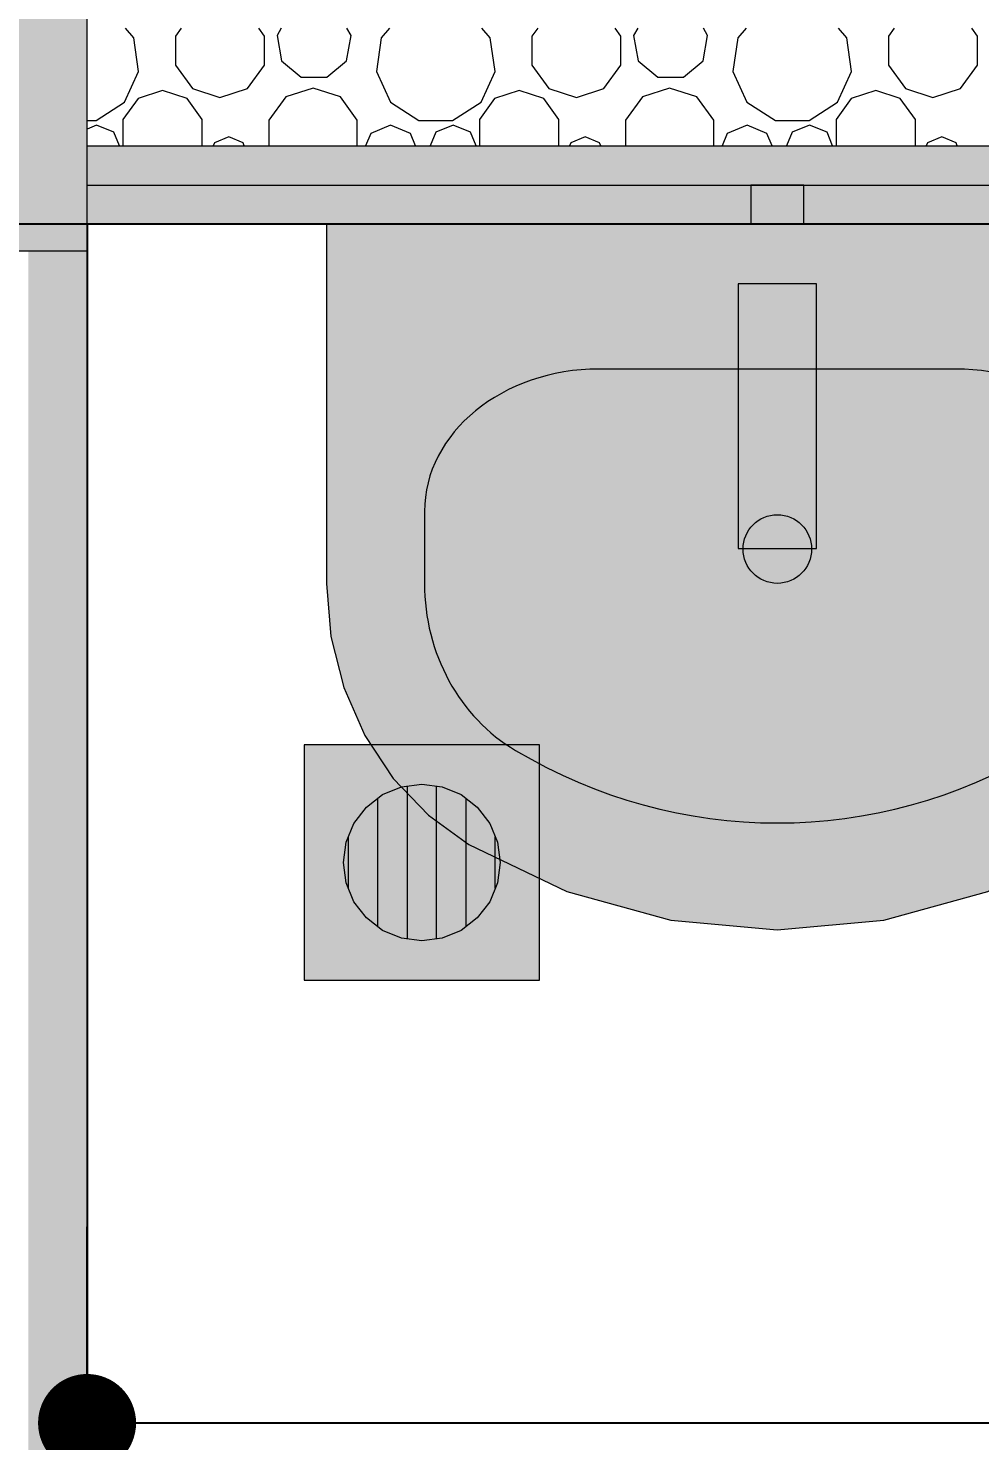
# Model space of a CAD drawing. Header units: metres. Extents: x -1783 to 21505, y -57 to 13660.
# Drawn here: x 13200.8 to 13249.4, y 12285.2 to 12357.2 of the extents above; entities that cross this region are included whole.
import ezdxf

# ---------------------------------------------------------------- set-up
doc = ezdxf.new("R2010")
doc.units = ezdxf.units.M
doc.header["$MEASUREMENT"] = 0
for name, color, linetype in [('Concreto moldado in loco_Pilares.IFC Model', 7, 'Continuous'), ('cotas', 7, 'Continuous'), ('COTAS EXECUTIVO.EXEC', 7, 'Continuous'), ('PAREDE CONSTRUIR', 7, 'Continuous')]:
    doc.layers.add(name, color=color, linetype=linetype)
for name, color, linetype, lineweight in [('Concreto moldado in loco_Pilares.IFC Model_Caneta_No__241', 7, 'Continuous', 13), ('Concreto moldado in loco_Pilares.IFC Model_Caneta_No__4', 7, 'Continuous', 20), ('LOUCAS-METAIS.ARQ_Caneta_No__96', 252, 'Continuous', 0), ('PAREDE CONSTRUIR_Caneta_No__241', 7, 'Continuous', 13), ('PAREDE CONSTRUIR_Caneta_No__96', 252, 'Continuous', 0), ('RALO_Caneta_No__96', 252, 'Continuous', 0)]:
    doc.layers.add(name, color=color, linetype=linetype, lineweight=lineweight)
doc.layers.add('LOUCAS-METAIS.ARQ_Caneta_No__18', color=7, linetype='Continuous', lineweight=0, true_color=0xdfdfdf)
doc.layers.add('RALO_Caneta_No__19', color=7, linetype='Continuous', lineweight=0, true_color=0xe9e9e9)
doc.styles.add('R80', font='romans.shx', dxfattribs={"height": 10})
doc.dimstyles.new('1-50', dxfattribs={"dimtxt": 10, "dimasz": 5, "dimexe": 10, "dimexo": 10, "dimgap": 3, "dimtad": 1, "dimdec": 1, "dimrnd": 1, "dimdsep": 46, "dimtxsty": 'R80', "dimblk": 'DOT', "dimcen": 0, "dimclrd": 252, "dimclre": 252, "dimclrt": 252, "dimadec": 0, "dimazin": 0, "dimtfac": 1, "dimtdec": 1, "dimtix": 1, "dimtmove": 2, "dimatfit": 3, "dimldrblk": 'DOT', "dimfxl": 1, "dimtolj": 1, "dimarcsym": 0})

# ---------------------------------------------------------------- blocks, each defined once
blk = doc.blocks.new('_Dot')
at = {"color": 0, "linetype": 'ByBlock', "lineweight": -2}
blk.add_line((-0.5, 0), (-1, 0), dxfattribs=at)
at = {"color": 0, "linetype": 'ByBlock', "const_width": 0.5}
blk.add_lwpolyline([(-0.25, 0, 1), (0.25, 0, 1)], format="xyb", close=True, dxfattribs=at)
blk = doc.blocks.new('*D7213')
at = {"layer": 'COTAS EXECUTIVO.EXEC', "color": 252, "lineweight": -2, "transparency": 16777216}
for p, q in [((14153.84122137245, 12347.24871889048), (13105.30963699668, 12347.24871889048)), ((13115.30963699668, 12342.24871889048), (13115.30963699668, 12106.3605889615)), ((13115.30963699668, 11866.25056980493), (13115.30963699668, 12074.64630324721)), ((13673.84122137239, 11861.25056980493), (13105.30963699668, 11861.25056980493))]:
    blk.add_line(p, q, dxfattribs=at)
at = {"layer": 'COTAS EXECUTIVO.EXEC', "color": 252, "lineweight": -2, "transparency": 16777216, "xscale": 5, "yscale": 5, "zscale": 5}
for p, rotation in [((13115.30963699668, 12347.24871889048), 90), ((13115.30963699668, 11861.25056980493), 270)]:
    blk.add_blockref('_Dot', p, dxfattribs=dict(at, rotation=rotation))
at = {"layer": 'COTAS EXECUTIVO.EXEC', "color": 252, "transparency": 16777216, "insert": (13115.30963699668, 12090.50344610436), "char_height": 10, "attachment_point": 5, "rotation": 90, "style": 'R80'}
blk.add_mtext('\\A1;486', dxfattribs=at)
blk = doc.blocks.new('*D7214')
at = {"layer": 'COTAS EXECUTIVO.EXEC', "color": 252, "lineweight": -2, "transparency": 16777216}
for p, q in [((13115.47348419995, 12366.24871889048), (13115.47348419995, 12371.24871889048)), ((14153.84122137245, 12361.24871889048), (13105.47348419995, 12361.24871889048)), ((13115.47348419995, 12347.24871889048), (13115.47348419995, 12361.24871889048)), ((14153.84122137245, 12347.24871889048), (13105.47348419995, 12347.24871889048)), ((13115.47348419995, 12342.24871889048), (13115.47348419995, 12337.24871889048))]:
    blk.add_line(p, q, dxfattribs=at)
at = {"layer": 'COTAS EXECUTIVO.EXEC', "color": 252, "lineweight": -2, "transparency": 16777216, "xscale": 5, "yscale": 5, "zscale": 5}
for p, rotation in [((13115.47348419995, 12361.24871889048), 270), ((13115.47348419995, 12347.24871889048), 90)]:
    blk.add_blockref('_Dot', p, dxfattribs=dict(at, rotation=rotation))
at = {"layer": 'COTAS EXECUTIVO.EXEC', "color": 252, "transparency": 16777216, "insert": (13115.30963699668, 12332.25252064725), "char_height": 10, "attachment_point": 5, "rotation": 90, "style": 'R80'}
blk.add_mtext('\\A1;14', dxfattribs=at)
blk = doc.blocks.new('*D7240')
at = {"layer": 'COTAS EXECUTIVO.EXEC', "color": 252, "lineweight": -2, "transparency": 16777216}
for p, q in [((14163.84122137245, 12681.23830170243), (14163.84122137245, 11798.00437883696)), ((13203.84122137239, 12129.50831464551), (13203.84122137239, 11798.00437883696)), ((13208.84122137239, 11808.00437883696), (13654.23788027196, 11808.00437883696)), ((14158.84122137245, 11808.00437883696), (13685.95216598625, 11808.00437883696))]:
    blk.add_line(p, q, dxfattribs=at)
at = {"layer": 'COTAS EXECUTIVO.EXEC', "color": 252, "lineweight": -2, "transparency": 16777216, "xscale": 5, "yscale": 5, "zscale": 5, "rotation": 180}
blk.add_blockref('_Dot', (13203.84122137239, 11808.00437883696), dxfattribs=at)
at = {"layer": 'COTAS EXECUTIVO.EXEC', "color": 252, "lineweight": -2, "transparency": 16777216, "xscale": 5, "yscale": 5, "zscale": 5}
blk.add_blockref('_Dot', (14163.84122137245, 11808.00437883696), dxfattribs=at)
at = {"layer": 'COTAS EXECUTIVO.EXEC', "color": 252, "transparency": 16777216, "insert": (13670.0950231291, 11808.00437883696), "char_height": 10, "attachment_point": 5, "style": 'R80'}
blk.add_mtext('\\A1;960', dxfattribs=at)
blk = doc.blocks.new('*D7340')
at = {"layer": 'COTAS EXECUTIVO.EXEC', "color": 252, "lineweight": -2, "transparency": 16777216}
for p, q in [((13173.84122137239, 12347.24871889048), (13136.75316736029, 12347.24871889048)), ((13146.75316736029, 12342.24871889048), (13146.75316736029, 12308.95450871859)), ((13146.75316736029, 12246.17498131225), (13146.75316736029, 12278.66879443287)), ((13193.84122137239, 12241.17498131225), (13136.75316736029, 12241.17498131225))]:
    blk.add_line(p, q, dxfattribs=at)
at = {"layer": 'COTAS EXECUTIVO.EXEC', "color": 252, "lineweight": -2, "transparency": 16777216, "xscale": 5, "yscale": 5, "zscale": 5}
for p, rotation in [((13146.75316736029, 12347.24871889048), 90), ((13146.75316736029, 12241.17498131225), 270)]:
    blk.add_blockref('_Dot', p, dxfattribs=dict(at, rotation=rotation))
at = {"layer": 'COTAS EXECUTIVO.EXEC', "color": 252, "transparency": 16777216, "insert": (13146.75316736029, 12293.81165157573), "char_height": 10, "attachment_point": 5, "rotation": 90, "style": 'R80'}
blk.add_mtext('\\A1;106', dxfattribs=at)
blk = doc.blocks.new('*D7397')
at = {"layer": 'COTAS EXECUTIVO.EXEC', "color": 252, "lineweight": -2, "transparency": 16777216}
for p, q in [((14015.84122137245, 12676.23830170243), (14015.84122137245, 12276.09098143166)), ((13203.84122137239, 11723.50257403695), (13203.84122137239, 12296.09098143166)), ((13208.84122137239, 12286.09098143166), (13580.2378802719, 12286.09098143166)), ((14010.84122137245, 12286.09098143166), (13611.95216598619, 12286.09098143166))]:
    blk.add_line(p, q, dxfattribs=at)
at = {"layer": 'COTAS EXECUTIVO.EXEC', "color": 252, "lineweight": -2, "transparency": 16777216, "xscale": 5, "yscale": 5, "zscale": 5, "rotation": 180}
blk.add_blockref('_Dot', (13203.84122137239, 12286.09098143166), dxfattribs=at)
at = {"layer": 'COTAS EXECUTIVO.EXEC', "color": 252, "lineweight": -2, "transparency": 16777216, "xscale": 5, "yscale": 5, "zscale": 5}
blk.add_blockref('_Dot', (14015.84122137245, 12286.09098143166), dxfattribs=at)
at = {"layer": 'COTAS EXECUTIVO.EXEC', "color": 252, "transparency": 16777216, "insert": (13596.09502312905, 12286.09098143166), "char_height": 10, "attachment_point": 5, "style": 'R80'}
blk.add_mtext('\\A1;812', dxfattribs=at)
blk = doc.blocks.new('Basin 26')
at = {"layer": 'LOUCAS-METAIS.ARQ_Caneta_No__18', "linetype": 'Continuous', "lineweight": 0, "true_color": 0xdfdfdf}
for points in [[(-0.0135, 8.266365894244634e-19), (0.0135, -8.266365894244634e-19), (0.0135, 0.02), (-0.0135, 0.02)], [(-0.23, 0), (-0.2299999999999999, -0.1832727272727272), (-0.2277806147942173, -0.2102503487073565), (-0.2211933914496638, -0.2363657565893484), (-0.2104488597662216, -0.2607842939915506), (-0.1958904184700033, -0.2827255365190705), (-0.1779833600784124, -0.3014882349266856), (-0.1573, -0.3164727272727273), (-0.1073195744940961, -0.3404257811567831), (-0.0544037995308433, -0.3550647915162269), (5.497056617672246e-17, -0.3599893597162591), (0.05440379953084341, -0.3550647915162269), (0.1073195744940962, -0.340425781156783), (0.1573, -0.3164727272727272), (0.1779833600784123, -0.3014882349266856), (0.1958904184700032, -0.2827255365190705), (0.2104488597662216, -0.2607842939915506), (0.2211933914496639, -0.2363657565893484), (0.2277806147942174, -0.2102503487073565), (0.23, -0.1832727272727272), (0.23, 0)]]:
    blk.add_hatch(color=254, dxfattribs=at).paths.add_polyline_path(points)
at = {"layer": 'LOUCAS-METAIS.ARQ_Caneta_No__96', "color": 252, "linetype": 'Continuous', "lineweight": 0}
for p, q in [((0.0911, -0.07385454545454545), (-0.0911, -0.07385454545454545)), ((-0.18, -0.1466181818181818), (-0.18, -0.1832727272727272)), ((0.18, -0.1466181818181818), (0.18, -0.1832727272727272))]:
    blk.add_line(p, q, dxfattribs=at)
at = {"layer": 'LOUCAS-METAIS.ARQ_Caneta_No__96', "color": 252, "linetype": 'Continuous', "lineweight": 0, "flags": 128}
for points in [[(-0.0135, 8.266365894244634e-19), (0.0135, -8.266365894244634e-19), (0.0135, 0.02), (-0.0135, 0.02)], [(-0.23, 0), (-0.2299999999999999, -0.1832727272727272), (-0.2277806147942173, -0.2102503487073565), (-0.2211933914496638, -0.2363657565893484), (-0.2104488597662216, -0.2607842939915506), (-0.1958904184700033, -0.2827255365190705), (-0.1779833600784124, -0.3014882349266856), (-0.1573, -0.3164727272727273), (-0.1073195744940961, -0.3404257811567831), (-0.0544037995308433, -0.3550647915162269), (5.497056617672246e-17, -0.3599893597162591), (0.05440379953084341, -0.3550647915162269), (0.1073195744940962, -0.340425781156783), (0.1573, -0.3164727272727272), (0.1779833600784123, -0.3014882349266856), (0.1958904184700032, -0.2827255365190705), (0.2104488597662216, -0.2607842939915506), (0.2211933914496639, -0.2363657565893484), (0.2277806147942174, -0.2102503487073565), (0.23, -0.1832727272727272), (0.23, 0)]]:
    blk.add_lwpolyline(points, close=True, dxfattribs=at)
at = {"layer": 'LOUCAS-METAIS.ARQ_Caneta_No__96', "color": 252, "linetype": 'Continuous', "lineweight": 0}
blk.add_circle((0, -0.165708), 0.0175, dxfattribs=at)
for centre, major_axis, ratio, start_param, end_param in [((-0.091, -0.1466181818181818), (0.08898386363636365, 0), 0.8177172061328786, 1.570796326794897, 3.141592653589793), ((0.091, -0.1466181818181818), (0.08898386363636365, 0), 0.8177172061328786, 0, 1.570796326794897), ((-0.09112, -0.1832727272727272), (5.937087682266369e-18, 0.09695999999999999), 0.916666666666666, 1.570796326794897, 2.644617824754479), ((0.09112, -0.1832727272727272), (5.937087682266369e-18, 0.09695999999999999), 0.916666666666666, 3.638567482425106, 4.71238898038469), ((0, 0), (1.870369656879595e-17, 0.3054545454545456), 0.9166666666666659, 2.644617812584297, 3.638567494584816)]:
    blk.add_ellipse(centre, major_axis=major_axis, ratio=ratio, start_param=start_param, end_param=end_param, dxfattribs=at)
blk = doc.blocks.new('*X80')
at = {"layer": 'PAREDE CONSTRUIR_Caneta_No__96', "color": 252, "linetype": 'Continuous', "lineweight": 0}
for p, q in [((-53.79019922732728, -37.14511905638518), (-53.7944616139485, -37.14019999999999)), ((-53.76601230479022, -37.14019999999999), (-53.76894294419658, -37.14423367909433)), ((-53.72357181820107, -37.14423367909433), (-53.72650245760743, -37.14019999999999)), ((-53.71501045450428, -37.14019999999999), (-53.71712664608329, -37.14386535133337)), ((-53.67935391956016, -37.14386535133337), (-53.68147011113916, -37.14019999999999)), ((-53.65976413003529, -37.14019999999999), (-53.66402651665651, -37.14511905638518)), ((-53.60834541691146, -37.14511905638518), (-53.61260780353268, -37.14019999999999)), ((-53.58415849437441, -37.14019999999999), (-53.58708913378076, -37.14423367909433)), ((-53.54171800778526, -37.14423367909433), (-53.54464864719161, -37.14019999999999)), ((-53.53315664408846, -37.14019999999999), (-53.53527283566747, -37.14386535133337)), ((-53.49750010914434, -37.14386535133337), (-53.49961630072335, -37.14019999999999)), ((-53.47791031961948, -37.14019999999999), (-53.4821727062407, -37.14511905638518)), ((-53.42649160649565, -37.14511905638518), (-53.43075399311687, -37.14019999999999)), ((-53.40230468395859, -37.14019999999999), (-53.40523532336495, -37.14423367909433)), ((-53.35986419736944, -37.14423367909433), (-53.3627948367758, -37.14019999999999)), ((-53.78774491800585, -37.1621891526649), (-53.79019922732728, -37.14511905638518)), ((-53.76894294419658, -37.14423367909433), (-53.76894294419658, -37.15897565157053)), ((-53.72357181820107, -37.15897565157053), (-53.72357181820107, -37.14423367909433)), ((-53.71712664608329, -37.14386535133337), (-53.71484867194091, -37.15678438467262)), ((-53.68163189370254, -37.15678438467262), (-53.67935391956016, -37.14386535133337)), ((-53.66402651665651, -37.14511905638518), (-53.66648082597794, -37.1621891526649)), ((-53.60589110759003, -37.1621891526649), (-53.60834541691146, -37.14511905638518)), ((-53.58708913378076, -37.14423367909433), (-53.58708913378076, -37.15897565157053)), ((-53.54171800778526, -37.15897565157053), (-53.54171800778526, -37.14423367909433)), ((-53.53527283566747, -37.14386535133337), (-53.53299486152509, -37.15678438467262)), ((-53.49977808328672, -37.15678438467262), (-53.49750010914434, -37.14386535133337)), ((-53.4821727062407, -37.14511905638518), (-53.48462701556213, -37.1621891526649)), ((-53.42403729717422, -37.1621891526649), (-53.42649160649565, -37.14511905638518)), ((-53.40523532336495, -37.14423367909433), (-53.40523532336495, -37.15897565157053)), ((-53.35986419736944, -37.15897565157053), (-53.35986419736944, -37.14423367909433)), ((-53.79490901242525, -37.17787633126382), (-53.78774491800585, -37.1621891526649)), ((-53.76894294419658, -37.15897565157053), (-53.76027783018537, -37.17090215783439)), ((-53.73223693221229, -37.17090215783439), (-53.72357181820107, -37.15897565157053)), ((-53.71484867194091, -37.15678438467262), (-53.70479944794798, -37.1652166848187)), ((-53.69168111769547, -37.1652166848187), (-53.68163189370254, -37.15678438467262)), ((-53.66648082597794, -37.1621891526649), (-53.65931673155854, -37.17787633126382)), ((-53.61305520200943, -37.17787633126382), (-53.60589110759003, -37.1621891526649)), ((-53.58708913378076, -37.15897565157053), (-53.57842401976955, -37.17090215783439)), ((-53.55038312179647, -37.17090215783439), (-53.54171800778526, -37.15897565157053)), ((-53.53299486152509, -37.15678438467262), (-53.52294563753216, -37.1652166848187)), ((-53.50982730727965, -37.1652166848187), (-53.49977808328672, -37.15678438467262)), ((-53.48462701556213, -37.1621891526649), (-53.47746292114272, -37.17787633126382)), ((-53.43120139159362, -37.17787633126382), (-53.42403729717422, -37.1621891526649)), ((-53.40523532336495, -37.15897565157053), (-53.39657020935373, -37.17090215783439)), ((-53.36852931138066, -37.17090215783439), (-53.35986419736944, -37.15897565157053)), ((-53.70479944794798, -37.1652166848187), (-53.69168111769547, -37.1652166848187)), ((-53.52294563753216, -37.1652166848187), (-53.50982730727965, -37.1652166848187)), ((-53.8094169612264, -37.18720002381708), (-53.79490901242525, -37.17787633126382)), ((-53.78799382739384, -37.17608056280085), (-53.79572270161916, -37.18671844555018)), ((-53.7754882462025, -37.17201725315895), (-53.78799382739384, -37.17608056280085)), ((-53.76298266501116, -37.17608056280085), (-53.7754882462025, -37.17201725315895)), ((-53.75525379078584, -37.18671844555018), (-53.76298266501116, -37.17608056280085)), ((-53.76027783018537, -37.17090215783439), (-53.74625738119882, -37.17545767786014)), ((-53.74625738119882, -37.17545767786014), (-53.73223693221229, -37.17090215783439)), ((-53.71265363093706, -37.17523996919817), (-53.72124663456274, -37.1870672240311)), ((-53.69874985900527, -37.17072235984561), (-53.71265363093706, -37.17523996919817)), ((-53.68484608707347, -37.17523996919817), (-53.69874985900527, -37.17072235984561)), ((-53.6762530834478, -37.1870672240311), (-53.68484608707347, -37.17523996919817)), ((-53.65931673155854, -37.17787633126382), (-53.64480878275739, -37.18720002381708)), ((-53.62756315081059, -37.18720002381708), (-53.61305520200943, -37.17787633126382)), ((-53.60614001697802, -37.17608056280085), (-53.61386889120335, -37.18671844555018)), ((-53.59363443578668, -37.17201725315895), (-53.60614001697802, -37.17608056280085)), ((-53.58112885459534, -37.17608056280085), (-53.59363443578668, -37.17201725315895)), ((-53.57339998037002, -37.18671844555018), (-53.58112885459534, -37.17608056280085)), ((-53.57842401976955, -37.17090215783439), (-53.56440357078301, -37.17545767786014)), ((-53.56440357078301, -37.17545767786014), (-53.55038312179647, -37.17090215783439)), ((-53.53079982052125, -37.17523996919817), (-53.53939282414692, -37.1870672240311)), ((-53.51689604858945, -37.17072235984561), (-53.53079982052125, -37.17523996919817)), ((-53.50299227665766, -37.17523996919817), (-53.51689604858945, -37.17072235984561)), ((-53.49439927303198, -37.1870672240311), (-53.50299227665766, -37.17523996919817)), ((-53.47746292114272, -37.17787633126382), (-53.46295497234157, -37.18720002381708)), ((-53.44570934039477, -37.18720002381708), (-53.43120139159362, -37.17787633126382)), ((-53.42428620656221, -37.17608056280085), (-53.43201508078753, -37.18671844555018)), ((-53.41178062537087, -37.17201725315895), (-53.42428620656221, -37.17608056280085)), ((-53.39927504417953, -37.17608056280085), (-53.41178062537087, -37.17201725315895)), ((-53.3915461699542, -37.18671844555018), (-53.39927504417953, -37.17608056280085)), ((-53.39657020935373, -37.17090215783439), (-53.38254976036719, -37.17545767786014)), ((-53.38254976036719, -37.17545767786014), (-53.36852931138066, -37.17090215783439)), ((-53.81403424779357, -37.18720002381708), (-53.8094169612264, -37.18720002381708)), ((-53.8091748749087, -37.18962105589951), (-53.81403424779357, -37.19163387405305)), ((-53.80030997261759, -37.1932930186576), (-53.8091748749087, -37.18962105589951)), ((-53.79572270161916, -37.18671844555018), (-53.79572270161916, -37.19986759176502)), ((-53.75525379078584, -37.19986759176502), (-53.75525379078584, -37.18671844555018)), ((-53.72124663456274, -37.1870672240311), (-53.72124663456274, -37.2002)), ((-53.6762530834478, -37.2002), (-53.6762530834478, -37.1870672240311)), ((-53.65923471274086, -37.18963667597005), (-53.66934225647908, -37.1938233576687)), ((-53.64912716900264, -37.1938233576687), (-53.65923471274086, -37.18963667597005)), ((-53.64480878275739, -37.18720002381708), (-53.62756315081059, -37.18720002381708)), ((-53.62732106449288, -37.18962105589951), (-53.63618596678398, -37.1932930186576)), ((-53.61845616220177, -37.1932930186576), (-53.62732106449288, -37.18962105589951)), ((-53.61386889120335, -37.18671844555018), (-53.61386889120335, -37.19986759176502)), ((-53.57339998037002, -37.19986759176502), (-53.57339998037002, -37.18671844555018)), ((-53.53939282414692, -37.1870672240311), (-53.53939282414692, -37.2002)), ((-53.49439927303198, -37.2002), (-53.49439927303198, -37.1870672240311)), ((-53.47738090232505, -37.18963667597005), (-53.48748844606327, -37.1938233576687)), ((-53.46727335858682, -37.1938233576687), (-53.47738090232505, -37.18963667597005)), ((-53.46295497234157, -37.18720002381708), (-53.44570934039477, -37.18720002381708)), ((-53.44546725407707, -37.18962105589951), (-53.45433215636817, -37.1932930186576)), ((-53.43660235178596, -37.1932930186576), (-53.44546725407707, -37.18962105589951)), ((-53.43201508078753, -37.18671844555018), (-53.43201508078753, -37.19986759176502)), ((-53.3915461699542, -37.19986759176502), (-53.3915461699542, -37.18671844555018)), ((-53.79744900727052, -37.2002), (-53.80030997261759, -37.1932930186576)), ((-53.7491118031977, -37.19869341515068), (-53.74973585107515, -37.2002)), ((-53.7418016174963, -37.19566543708969), (-53.7491118031977, -37.19869341515068)), ((-53.7344914317949, -37.19869341515068), (-53.7418016174963, -37.19566543708969)), ((-53.73386738391745, -37.2002), (-53.7344914317949, -37.19869341515068)), ((-53.66934225647908, -37.1938233576687), (-53.67198354821511, -37.2002)), ((-53.64648587726661, -37.2002), (-53.64912716900264, -37.1938233576687)), ((-53.63618596678398, -37.1932930186576), (-53.63904693213107, -37.2002)), ((-53.6155951968547, -37.2002), (-53.61845616220177, -37.1932930186576)), ((-53.56725799278188, -37.19869341515068), (-53.56788204065933, -37.2002)), ((-53.55994780708048, -37.19566543708969), (-53.56725799278188, -37.19869341515068)), ((-53.55263762137908, -37.19869341515068), (-53.55994780708048, -37.19566543708969)), ((-53.55201357350163, -37.2002), (-53.55263762137908, -37.19869341515068)), ((-53.48748844606327, -37.1938233576687), (-53.49012973779929, -37.2002)), ((-53.4646320668508, -37.2002), (-53.46727335858682, -37.1938233576687)), ((-53.45433215636817, -37.1932930186576), (-53.45719312171525, -37.2002)), ((-53.43374138643888, -37.2002), (-53.43660235178596, -37.1932930186576)), ((-53.38540418236607, -37.19869341515068), (-53.38602823024352, -37.2002)), ((-53.37809399666467, -37.19566543708969), (-53.38540418236607, -37.19869341515068)), ((-53.37078381096327, -37.19869341515068), (-53.37809399666467, -37.19566543708969)), ((-53.37015976308582, -37.2002), (-53.37078381096327, -37.19869341515068)), ((-53.79572270161916, -37.19986759176502), (-53.79548119289979, -37.2002)), ((-53.75549529950521, -37.2002), (-53.75525379078584, -37.19986759176502)), ((-53.61386889120335, -37.19986759176502), (-53.61362738248398, -37.2002)), ((-53.57364148908939, -37.2002), (-53.57339998037002, -37.19986759176502)), ((-53.43201508078753, -37.19986759176502), (-53.43177357206816, -37.2002)), ((-53.39178767867357, -37.2002), (-53.3915461699542, -37.19986759176502))]:
    blk.add_line(p, q, dxfattribs=at)
blk = doc.blocks.new('Rectangular Floor Drain 26')
at = {"layer": 'RALO_Caneta_No__19', "linetype": 'Continuous', "lineweight": 0, "true_color": 0xe9e9e9}
h = blk.add_hatch(color=254, dxfattribs=at)
h.paths.add_polyline_path([(-0.06000000000000001, 0.05999999999999998), (-0.05999999999999998, -0.06000000000000001), (0.06000000000000001, -0.05999999999999998), (0.05999999999999998, 0.06000000000000001)])
h.paths.add_polyline_path([(0.04, 9.797174393178826e-18), (0.03863703305156273, -0.01035276180410085), (0.03464101615137755, -0.02000000000000001), (0.0282842712474619, -0.02828427124746191), (0.01999999999999999, -0.03464101615137756), (0.01035276180410082, -0.03863703305156274), (9.797174393178827e-18, -0.04000000000000001), (-0.01035276180410083, -0.03863703305156273), (-0.02, -0.03464101615137756), (-0.0282842712474619, -0.02828427124746191), (-0.03464101615137755, -0.02000000000000001), (-0.03863703305156273, -0.01035276180410084), (-0.04000000000000001, 1.152591062374354e-17), (-0.03863703305156273, 0.01035276180410084), (-0.03464101615137755, 0.02000000000000001), (-0.0282842712474619, 0.02828427124746191), (-0.02, 0.03464101615137755), (-0.01035276180410083, 0.03863703305156273), (-9.15390196177573e-19, 0.04), (0.01035276180410083, 0.03863703305156273), (0.02, 0.03464101615137755), (0.0282842712474619, 0.02828427124746191), (0.03464101615137754, 0.02000000000000001), (0.03863703305156273, 0.01035276180410084)], flags=0)
for points in [[(-0.02828427151133682, 0.02828427151133682), (-0.0327226986624705, 0.02250000000000001), (0.0327226986624705, 0.02250000000000001), (0.02828427151133682, 0.02828427151133682), (0.02, 0.03464101637937202), (0.01309780237465132, 0.03750000000000001), (-0.01309780237465132, 0.03750000000000001), (-0.02, 0.03464101637937202)], [(-0.01309780314361526, 0.03749999948288008), (0.01309780262299082, 0.03749999948288008), (0.01035276413666989, 0.038637031876409), (-2.603122162270211e-10, 0.03999999946619878), (-0.01035276227310627, 0.038637031876409)], [(-0.03863703240362183, 0.01035276413008149), (-0.0390126063943924, 0.007499999683055522), (0.03901260587376797, 0.007499999683055522), (0.0386370318829974, 0.01035276413008149), (0.03464101708001111, 0.01999999959964908), (0.0327226993759096, 0.0224999995829678), (-0.03272269870444001, 0.0224999995829678), (-0.03464101640854152, 0.01999999959964908)], [(-0.0390126063943924, 0.007500000000000007), (-0.04000000000000001, 0), (-0.0390126063943924, -0.0075), (0.0390126063943924, -0.0075), (0.04000000000000001, 0), (0.0390126063943924, 0.007500000000000007)], [(-0.0390126063943924, -0.007500000216856748), (-0.03863703240362183, -0.01035276227969467), (-0.03464101640854152, -0.02000000013345031), (-0.03272269870444001, -0.02250000011676902), (0.0327226993759096, -0.02250000011676902), (0.03464101708001111, -0.02000000013345031), (0.0386370318829974, -0.01035276227969467), (0.03901260587376797, -0.007500000216856748)], [(-0.0327226986624705, -0.02250000000000001), (-0.02828427151133682, -0.02828427151133682), (-0.02, -0.03464101637937201), (-0.01309780237465132, -0.03750000000000001), (0.01309780237465132, -0.03750000000000001), (0.02, -0.03464101637937201), (0.02828427151133682, -0.02828427151133682), (0.0327226986624705, -0.02250000000000001)], [(0.01309780262299082, -0.03750000001668129), (-0.01309780314361526, -0.03750000001668129), (-0.01035276227310627, -0.03863703241021023), (-2.603122162270211e-10, -0.04000000000000001), (0.01035276413666989, -0.03863703241021023)]]:
    blk.add_hatch(color=254, dxfattribs=at).paths.add_polyline_path(points)
at = {"layer": 'RALO_Caneta_No__96', "color": 252, "linetype": 'Continuous', "lineweight": 0}
for p, q in [((-0.06000000000000001, 0.05999999999999998), (-0.05999999999999998, -0.06000000000000001)), ((0.05999999999999998, 0.06000000000000001), (-0.06000000000000001, 0.05999999999999998)), ((0.06000000000000001, -0.05999999999999998), (0.05999999999999998, 0.06000000000000001)), ((-0.02, 0.03464101615137755), (-0.01035276180410083, 0.03863703305156273)), ((0.0130978024180501, 0.03749999999999999), (-0.0130978024180501, 0.03749999999999999)), ((-0.01035276180410083, 0.03863703305156273), (-1.734723475976807e-18, 0.04)), ((-1.734723475976807e-18, 0.04), (0.01035276180410083, 0.03863703305156273)), ((0.01035276180410083, 0.03863703305156273), (0.02, 0.03464101615137755)), ((-0.0282842712474619, 0.02828427124746191), (-0.02, 0.03464101615137755)), ((0.02, 0.03464101615137755), (0.0282842712474619, 0.02828427124746191)), ((-0.03464101615137755, 0.02000000000000001), (-0.0282842712474619, 0.02828427124746191)), ((-0.03272269868143015, 0.02249999999999999), (0.03272269868143014, 0.0225)), ((0.0282842712474619, 0.02828427124746191), (0.03464101615137754, 0.02000000000000001)), ((-0.03863703305156273, 0.01035276180410084), (-0.03464101615137755, 0.02000000000000001)), ((0.03464101615137754, 0.02000000000000001), (0.03863703305156273, 0.01035276180410084)), ((-0.04000000000000001, 1.214306433183765e-17), (-0.03863703305156273, 0.01035276180410084)), ((0.03901260626809457, 0.007500000000000002), (-0.03901260626809448, 0.007499999999999983)), ((0.03863703305156273, 0.01035276180410084), (0.04, 1.040834085586084e-17)), ((-0.03863703305156273, -0.01035276180410084), (-0.04000000000000001, 1.214306433183765e-17)), ((0.04, 9.797174393178826e-18), (0.03863703305156273, -0.01035276180410085)), ((-0.03901260626809446, -0.007500000000000016), (0.03901260626809452, -0.007499999999999997)), ((-0.03464101615137755, -0.02000000000000001), (-0.03863703305156273, -0.01035276180410084)), ((0.03863703305156273, -0.01035276180410085), (0.03464101615137755, -0.02000000000000001)), ((-0.0282842712474619, -0.02828427124746191), (-0.03464101615137755, -0.02000000000000001)), ((0.03464101615137755, -0.02000000000000001), (0.0282842712474619, -0.02828427124746191)), ((0.03272269868143015, -0.0225), (-0.03272269868143011, -0.02250000000000001)), ((-0.02, -0.03464101615137756), (-0.0282842712474619, -0.02828427124746191)), ((0.0282842712474619, -0.02828427124746191), (0.01999999999999999, -0.03464101615137756)), ((-0.01035276180410083, -0.03863703305156273), (-0.02, -0.03464101615137756)), ((0.01999999999999999, -0.03464101615137756), (0.01035276180410082, -0.03863703305156274)), ((-0.01309780241805008, -0.03750000000000001), (0.01309780241805004, -0.03750000000000001)), ((1.040834085586084e-17, -0.04000000000000001), (-0.01035276180410083, -0.03863703305156273)), ((0.01035276180410082, -0.03863703305156274), (1.040834085586084e-17, -0.04000000000000001)), ((-0.05999999999999998, -0.06000000000000001), (0.06000000000000001, -0.05999999999999998))]:
    blk.add_line(p, q, dxfattribs=at)
blk = doc.blocks.new('Tap 26')
at = {"layer": 'LOUCAS-METAIS.ARQ_Caneta_No__96', "color": 252, "linetype": 'Continuous', "lineweight": 0, "flags": 128}
blk.add_lwpolyline([(-0.02, -0.115), (0.02, -0.115), (0.02, 0.02), (-0.02, 0.02)], close=True, dxfattribs=at)

msp = doc.modelspace()

# ---------------------------------------------------------------- hatches: boundary and pattern name
at = {"layer": 'Concreto moldado in loco_Pilares.IFC Model', "linetype": 'Continuous', "lineweight": 0, "true_color": 0x000000}
msp.add_hatch(color=18, dxfattribs=at).paths.add_polyline_path([(13183.84464615177, 12345.88871889053), (13203.84464615177, 12345.88871889053), (13203.84464615177, 12420.88871889053), (13183.84464615177, 12420.88871889053)])
at = {"layer": 'cotas'}
h = msp.add_hatch(color=7, dxfattribs=at)
h.dxf.hatch_style = 1
h.paths.add_polyline_path([(21504.96070620586, 13659.96308478161), (10304.96070620586, 13659.96308478161), (10304.96070620586, 5739.963084781606), (21504.96070620586, 5739.963084781606)])
h.paths.add_polyline_path([(10571.62737287255, 13593.29641811495), (21371.62737287255, 13593.29641811495), (21371.62737287255, 5806.629751448292), (10571.62737287255, 5806.629751448292)], flags=16)
at = {"layer": 'PAREDE CONSTRUIR', "linetype": 'Continuous', "lineweight": 0, "true_color": 0xffffff}
for points in [[(13200.84122403232, 12417.89326426314), (13200.84122403232, 12241.17498515975), (13203.84121767084, 12241.17498515975), (13203.84121767084, 12417.89326426314)], [(13467.84122137241, 12351.24871889053), (13203.84122137241, 12351.24871889053), (13203.84122137241, 12349.24871889053), (13467.84122137241, 12349.24871889053)], [(13467.84122137241, 12349.24871889053), (13203.84122137241, 12349.24871889053), (13203.84122137241, 12347.24871889053), (13467.84122137241, 12347.24871889053)]]:
    msp.add_hatch(color=7, dxfattribs=at).paths.add_polyline_path(points)

# ---------------------------------------------------------------- linework, layer by layer
at = {"layer": 'Concreto moldado in loco_Pilares.IFC Model_Caneta_No__241', "color": 7, "linetype": 'Continuous', "lineweight": 13, "flags": 128}
msp.add_lwpolyline([(13183.84464615177, 12345.88871889053), (13203.84464615177, 12345.88871889053), (13203.84464615177, 12420.88871889053), (13183.84464615177, 12420.88871889053)], close=True, dxfattribs=at)
at = {"layer": 'Concreto moldado in loco_Pilares.IFC Model_Caneta_No__4', "color": 7, "linetype": 'Continuous', "lineweight": 20, "flags": 128}
msp.add_lwpolyline([(13183.84464615177, 12345.88871889053), (13203.84464615177, 12345.88871889053), (13203.84464615177, 12420.88871889053), (13183.84464615177, 12420.88871889053)], close=True, dxfattribs=at)
at = {"layer": 'COTAS EXECUTIVO.EXEC', "flags": 128}
msp.add_lwpolyline([(14163.84122137245, 12347.24871889048), (13203.84122137239, 12347.24871889048), (13203.84122137239, 11861.25056980493), (14163.84122137245, 11861.25056980493)], close=True, dxfattribs=at)
at = {"layer": 'PAREDE CONSTRUIR_Caneta_No__241', "color": 7, "linetype": 'Continuous', "lineweight": 13}
for p, q in [((13203.84122137241, 12351.24871889053), (13467.84122137241, 12351.24871889053)), ((13203.84122137241, 12349.24871889053), (13467.84122137241, 12349.24871889053))]:
    msp.add_line(p, q, dxfattribs=at)
at = {"layer": 'PAREDE CONSTRUIR_Caneta_No__241', "color": 7, "linetype": 'Continuous', "lineweight": 13, "flags": 128}
for points in [[(13203.84122137241, 12241.17497404288), (13203.84122137241, 12417.89326426314)], [(13203.84122137241, 12351.24871889053), (13203.84122137241, 12357.24871889053)], [(13203.84122137241, 12349.24871889053), (13203.84122137241, 12351.24871889053)], [(13203.84122137241, 12347.24871889053), (13203.84122137241, 12349.24871889053)], [(13203.84122137241, 12347.24871889053), (13469.84122137241, 12347.24871889053)]]:
    msp.add_lwpolyline(points, dxfattribs=at)

# ---------------------------------------------------------------- block references
at = {"layer": 'LOUCAS-METAIS.ARQ_Caneta_No__96', "color": 252, "linetype": 'Continuous', "lineweight": 0, "xscale": 100, "yscale": 100, "zscale": 100}
for name, p in [('Basin 26', (13239.04982707818, 12347.24871889053)), ('Tap 26', (13239.04982707817, 12342.20522519271))]:
    msp.add_blockref(name, p, dxfattribs=at)
at = {"layer": 'PAREDE CONSTRUIR', "color": 7, "lineweight": 13, "xscale": 100, "yscale": 100, "zscale": 100}
msp.add_blockref('*X80', (18585.24464615177, 16071.26871889053), dxfattribs=at)
at = {"layer": 'RALO_Caneta_No__96', "color": 252, "linetype": 'Continuous', "lineweight": 0, "xscale": 100, "yscale": 100, "zscale": 100, "rotation": 90.00019055088731}
msp.add_blockref('Rectangular Floor Drain 26', (13220.91510792552, 12314.68364271241), dxfattribs=at)

# ---------------------------------------------------------------- dimensions: what is measured, and where the dimension line sits
at = {"layer": 'COTAS EXECUTIVO.EXEC'}
for base, p1, p2, picture, middle in [((14163.84122137245, 11808.00437883696), (13203.84122137239, 12139.50831464551), (14163.84122137245, 12691.23830170243), '*D7240', (13670.0950231291, 11808.00437883696)), ((14015.84122137245, 12286.09098143166), (13203.84122137239, 11713.50257403695), (14015.84122137245, 12686.23830170243), '*D7397', (13596.09502312905, 12286.09098143166))]:
    dim = msp.add_linear_dim(base=base, p1=p1, p2=p2, dimstyle='1-50', dxfattribs=at)
    dim.commit()
    dim.dimension.update_dxf_attribs({"geometry": picture, "text_midpoint": middle, "dimtype": 160})
for base, p1, p2, picture, middle in [((13115.47348419995, 12361.24871889048), (14163.84122137245, 12347.24871889048), (14163.84122137245, 12361.24871889048), '*D7214', (13115.30963699668, 12332.25252064725)), ((13115.30963699668, 12347.24871889048), (13683.84122137239, 11861.25056980493), (14163.84122137245, 12347.24871889048), '*D7213', (13115.30963699668, 12090.50344610436)), ((13146.75316736029, 12347.24871889048), (13203.84122137239, 12241.17498131225), (13183.84122137239, 12347.24871889048), '*D7340', (13146.75316736029, 12293.81165157573))]:
    dim = msp.add_linear_dim(base=base, p1=p1, p2=p2, angle=90, dimstyle='1-50', dxfattribs=at)
    dim.commit()
    dim.dimension.update_dxf_attribs({"geometry": picture, "text_midpoint": middle, "dimtype": 160})

doc.saveas('drawing.dxf')
